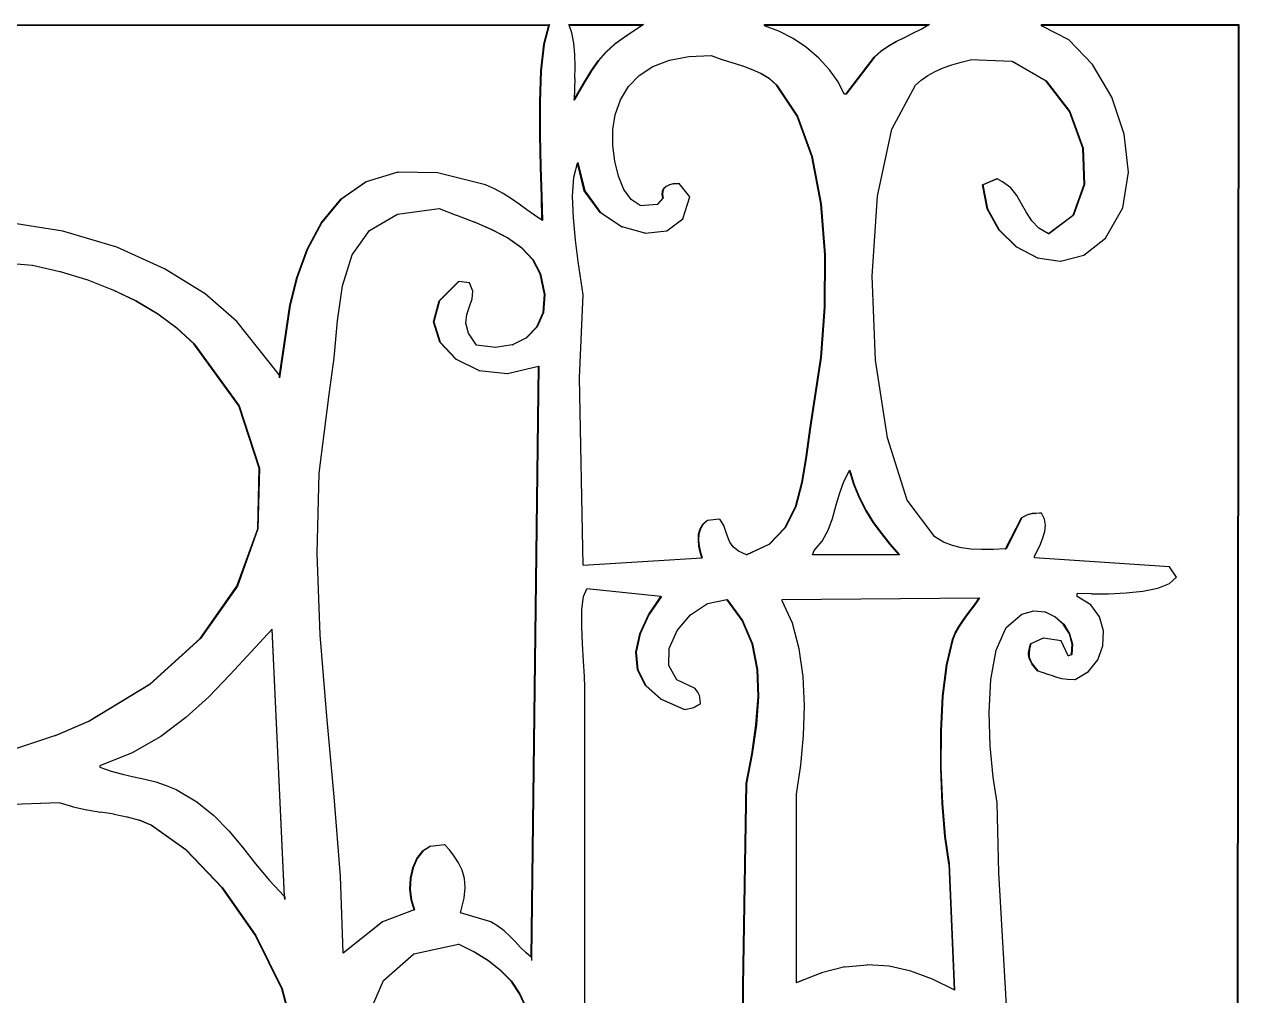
# Model space of a CAD drawing. Header units: inches. Extents: x 1397 to 20304, y -27267 to -746.
# Drawn here: x 3415.73 to 3432.68, y -9103.64 to -9090.08 of the extents above; entities that cross this region are included whole.
import ezdxf

# ---------------------------------------------------------------- set-up
doc = ezdxf.new("R2010")
doc.units = ezdxf.units.IN
doc.header["$LTSCALE"] = 17
doc.header["$MEASUREMENT"] = 0
doc.layers.add('OUTLINE', color=1, linetype='Continuous', lineweight=25)

# ---------------------------------------------------------------- blocks, each defined once
blk = doc.blocks.new('fddd')
for p, q in [((-485.774, -3265.055), (-475.927, -3265.045)), ((-485.774, -3265.055), (-475.93, -3265.055)), ((-476, -3265.323), (-475.93, -3265.055)), ((-475.925, -3265.055), (-475.996, -3265.323)), ((-475.93, -3265.055), (-475.927, -3265.045)), ((-475.93, -3265.055), (-475.925, -3265.055)), ((-475.927, -3265.045), (-475.922, -3265.045)), ((-475.922, -3265.045), (-475.925, -3265.055)), ((-475.649, -3265.045), (-474.613, -3265.045)), ((-475.646, -3265.055), (-475.649, -3265.045)), ((-475.646, -3265.055), (-474.628, -3265.055)), ((-475.607, -3265.165), (-475.646, -3265.055)), ((-474.839, -3265.194), (-474.628, -3265.055)), ((-474.624, -3265.055), (-474.834, -3265.194)), ((-474.628, -3265.055), (-474.613, -3265.045)), ((-474.628, -3265.055), (-474.624, -3265.055)), ((-474.608, -3265.045), (-474.624, -3265.055)), ((-474.613, -3265.045), (-474.608, -3265.045)), ((-472.922, -3265.045), (-470.62, -3265.045)), ((-472.922, -3265.055), (-472.922, -3265.045)), ((-472.922, -3265.055), (-470.638, -3265.055)), ((-472.922, -3265.065), (-472.922, -3265.055)), ((-472.719, -3265.138), (-472.922, -3265.065)), ((-470.732, -3265.11), (-470.638, -3265.055)), ((-470.633, -3265.055), (-470.727, -3265.11)), ((-470.638, -3265.055), (-470.62, -3265.045)), ((-470.638, -3265.055), (-470.633, -3265.055)), ((-470.616, -3265.045), (-470.633, -3265.055)), ((-470.62, -3265.045), (-470.616, -3265.045)), ((-469.053, -3265.045), (-466.306, -3265.045)), ((-469.053, -3265.055), (-469.053, -3265.045)), ((-469.053, -3265.055), (-466.306, -3265.055)), ((-469.053, -3265.065), (-469.053, -3265.055)), ((-468.674, -3265.259), (-469.053, -3265.065)), ((-466.319, -3278.755), (-466.306, -3265.055)), ((-466.301, -3265.055), (-466.314, -3278.755)), ((-466.306, -3265.055), (-466.306, -3265.045)), ((-466.306, -3265.045), (-466.301, -3265.045)), ((-466.306, -3265.055), (-466.301, -3265.055)), ((-466.301, -3265.045), (-466.301, -3265.055)), ((-475.581, -3265.309), (-475.607, -3265.165)), ((-475.008, -3265.318), (-474.839, -3265.194)), ((-474.834, -3265.194), (-475.003, -3265.318)), ((-474.839, -3265.194), (-474.834, -3265.194)), ((-472.52, -3265.241), (-472.719, -3265.138)), ((-472.332, -3265.37), (-472.52, -3265.241)), ((-471.084, -3265.285), (-470.967, -3265.227)), ((-470.962, -3265.227), (-471.079, -3265.285)), ((-470.967, -3265.227), (-470.849, -3265.169)), ((-470.967, -3265.227), (-470.962, -3265.227)), ((-470.844, -3265.169), (-470.962, -3265.227)), ((-470.849, -3265.169), (-470.732, -3265.11)), ((-470.849, -3265.169), (-470.844, -3265.169)), ((-470.727, -3265.11), (-470.844, -3265.169)), ((-470.732, -3265.11), (-470.727, -3265.11)), ((-476.041, -3265.696), (-476, -3265.323)), ((-475.996, -3265.323), (-476.036, -3265.696)), ((-476, -3265.323), (-475.996, -3265.323)), ((-475.568, -3265.468), (-475.581, -3265.309)), ((-475.137, -3265.432), (-475.008, -3265.318)), ((-475.003, -3265.318), (-475.132, -3265.432)), ((-475.008, -3265.318), (-475.003, -3265.318)), ((-472.16, -3265.518), (-472.332, -3265.37)), ((-471.298, -3265.419), (-471.195, -3265.348)), ((-471.19, -3265.348), (-471.293, -3265.419)), ((-471.195, -3265.348), (-471.084, -3265.285)), ((-471.195, -3265.348), (-471.19, -3265.348)), ((-471.079, -3265.285), (-471.19, -3265.348)), ((-471.084, -3265.285), (-471.079, -3265.285)), ((-468.34, -3265.606), (-468.674, -3265.259)), ((-475.564, -3265.634), (-475.568, -3265.468)), ((-475.34, -3265.693), (-475.242, -3265.552)), ((-475.237, -3265.552), (-475.335, -3265.693)), ((-475.242, -3265.552), (-475.137, -3265.432)), ((-475.242, -3265.552), (-475.237, -3265.552)), ((-475.132, -3265.432), (-475.237, -3265.552)), ((-475.137, -3265.432), (-475.132, -3265.432)), ((-474.478, -3265.635), (-474.248, -3265.546)), ((-474.248, -3265.546), (-473.977, -3265.494)), ((-473.977, -3265.494), (-473.666, -3265.48)), ((-473.666, -3265.48), (-473.517, -3265.535)), ((-473.517, -3265.535), (-473.512, -3265.535)), ((-473.512, -3265.535), (-473.229, -3265.626)), ((-472.011, -3265.68), (-472.16, -3265.518)), ((-471.786, -3266.019), (-471.389, -3265.501)), ((-471.384, -3265.501), (-471.781, -3266.019)), ((-471.389, -3265.501), (-471.298, -3265.419)), ((-471.389, -3265.501), (-471.384, -3265.501)), ((-471.293, -3265.419), (-471.384, -3265.501)), ((-471.298, -3265.419), (-471.293, -3265.419)), ((-470.305, -3265.608), (-470.177, -3265.572)), ((-470.177, -3265.572), (-470.045, -3265.542)), ((-469.461, -3265.564), (-470.045, -3265.542)), ((-469.461, -3265.564), (-469.456, -3265.564)), ((-468.993, -3265.832), (-469.461, -3265.564)), ((-469.456, -3265.564), (-468.989, -3265.832)), ((-476.057, -3266.128), (-476.041, -3265.696)), ((-476.036, -3265.696), (-476.052, -3266.128)), ((-476.041, -3265.696), (-476.036, -3265.696)), ((-475.566, -3265.801), (-475.564, -3265.634)), ((-475.447, -3265.871), (-475.34, -3265.693)), ((-475.335, -3265.693), (-475.442, -3265.871)), ((-475.34, -3265.693), (-475.335, -3265.693)), ((-474.669, -3265.758), (-474.478, -3265.635)), ((-473.229, -3265.626), (-473.224, -3265.626)), ((-473.224, -3265.626), (-473.096, -3265.675)), ((-473.096, -3265.675), (-473.091, -3265.675)), ((-472.972, -3265.732), (-473.096, -3265.675)), ((-473.091, -3265.675), (-472.967, -3265.732)), ((-472.857, -3265.803), (-472.972, -3265.732)), ((-472.972, -3265.732), (-472.967, -3265.732)), ((-472.967, -3265.732), (-472.852, -3265.803)), ((-471.891, -3265.849), (-472.011, -3265.68)), ((-470.641, -3265.758), (-470.538, -3265.701)), ((-470.538, -3265.701), (-470.425, -3265.651)), ((-470.425, -3265.651), (-470.305, -3265.608)), ((-468.073, -3266.06), (-468.34, -3265.606)), ((-475.566, -3265.801), (-475.575, -3266.094)), ((-475.442, -3265.871), (-475.575, -3266.102)), ((-475.575, -3266.094), (-475.447, -3265.871)), ((-475.447, -3265.871), (-475.442, -3265.871)), ((-474.932, -3266.098), (-474.82, -3265.914)), ((-474.82, -3265.914), (-474.669, -3265.758)), ((-472.857, -3265.803), (-472.852, -3265.803)), ((-472.753, -3265.895), (-472.857, -3265.803)), ((-472.852, -3265.803), (-472.748, -3265.895)), ((-472.464, -3266.326), (-472.753, -3265.895)), ((-472.753, -3265.895), (-472.748, -3265.895)), ((-472.748, -3265.895), (-472.459, -3266.326)), ((-471.806, -3266.019), (-471.891, -3265.849)), ((-471.144, -3266.509), (-470.814, -3265.895)), ((-470.814, -3265.895), (-470.733, -3265.822)), ((-470.733, -3265.822), (-470.641, -3265.758)), ((-468.993, -3265.832), (-468.989, -3265.832)), ((-468.661, -3266.262), (-468.993, -3265.832)), ((-468.989, -3265.832), (-468.656, -3266.262)), ((-471.786, -3266.019), (-471.806, -3266.019)), ((-471.781, -3266.019), (-471.786, -3266.019)), ((-467.899, -3266.576), (-468.073, -3266.06)), ((-476.057, -3266.128), (-476.052, -3266.128)), ((-476.056, -3266.587), (-476.057, -3266.128)), ((-476.052, -3266.128), (-476.051, -3266.587)), ((-475.575, -3266.102), (-475.575, -3266.094)), ((-475.005, -3266.31), (-474.932, -3266.098)), ((-475.035, -3266.514), (-475.005, -3266.31)), ((-472.464, -3266.326), (-472.459, -3266.326)), ((-472.261, -3266.891), (-472.464, -3266.326)), ((-472.459, -3266.326), (-472.256, -3266.891)), ((-468.661, -3266.262), (-468.656, -3266.262)), ((-468.478, -3266.772), (-468.661, -3266.262)), ((-468.656, -3266.262), (-468.473, -3266.772)), ((-476.045, -3267.038), (-476.056, -3266.587)), ((-476.056, -3266.587), (-476.051, -3266.587)), ((-476.051, -3266.587), (-476.04, -3267.038)), ((-475.037, -3266.734), (-475.035, -3266.514)), ((-471.343, -3267.442), (-471.144, -3266.509)), ((-467.839, -3267.107), (-467.899, -3266.576)), ((-475.011, -3266.956), (-475.037, -3266.734)), ((-472.261, -3266.891), (-472.256, -3266.891)), ((-472.136, -3267.55), (-472.261, -3266.891)), ((-472.256, -3266.891), (-472.131, -3267.55)), ((-468.457, -3267.282), (-468.478, -3266.772)), ((-468.478, -3266.772), (-468.473, -3266.772)), ((-468.473, -3266.772), (-468.452, -3267.282)), ((-476.045, -3267.038), (-476.04, -3267.038)), ((-476.033, -3267.447), (-476.045, -3267.038)), ((-476.04, -3267.038), (-476.028, -3267.447)), ((-475.58, -3267.177), (-475.528, -3266.983)), ((-475.528, -3266.983), (-475.525, -3266.973)), ((-475.435, -3267.368), (-475.528, -3266.983)), ((-475.525, -3266.973), (-475.43, -3267.368)), ((-474.96, -3267.166), (-475.011, -3266.956)), ((-467.919, -3267.607), (-467.839, -3267.107)), ((-478.834, -3267.486), (-478.484, -3267.242)), ((-478.48, -3267.242), (-478.829, -3267.486)), ((-478.484, -3267.242), (-478.48, -3267.242)), ((-478.04, -3267.11), (-478.48, -3267.242)), ((-478.04, -3267.11), (-478.035, -3267.11)), ((-477.484, -3267.118), (-478.035, -3267.11)), ((-476.815, -3267.284), (-477.484, -3267.118)), ((-475.598, -3267.442), (-475.58, -3267.177)), ((-474.883, -3267.348), (-474.96, -3267.166)), ((-474.193, -3267.27), (-474.248, -3267.284)), ((-474.193, -3267.27), (-474.188, -3267.27)), ((-474.188, -3267.27), (-474.117, -3267.264)), ((-474.116, -3267.265), (-474.188, -3267.27)), ((-474.117, -3267.264), (-474.116, -3267.265)), ((-474.112, -3267.264), (-474.116, -3267.265)), ((-474.116, -3267.265), (-474.115, -3267.266)), ((-473.963, -3267.45), (-474.112, -3267.264)), ((-469.876, -3267.284), (-469.678, -3267.201)), ((-469.676, -3267.203), (-469.872, -3267.284)), ((-469.678, -3267.201), (-469.676, -3267.203)), ((-469.673, -3267.201), (-469.676, -3267.203)), ((-469.599, -3267.243), (-469.673, -3267.201)), ((-469.484, -3267.327), (-469.599, -3267.243)), ((-476.687, -3267.34), (-476.815, -3267.284)), ((-476.566, -3267.405), (-476.687, -3267.34)), ((-476.453, -3267.478), (-476.566, -3267.405)), ((-475.587, -3267.744), (-475.598, -3267.442)), ((-475.435, -3267.368), (-475.43, -3267.368)), ((-475.212, -3267.671), (-475.435, -3267.368)), ((-475.43, -3267.368), (-475.208, -3267.671)), ((-474.781, -3267.489), (-474.883, -3267.348)), ((-474.35, -3267.418), (-474.346, -3267.373)), ((-474.34, -3267.471), (-474.35, -3267.418)), ((-474.35, -3267.418), (-474.345, -3267.418)), ((-474.346, -3267.373), (-474.329, -3267.336)), ((-474.346, -3267.373), (-474.341, -3267.373)), ((-474.341, -3267.373), (-474.345, -3267.418)), ((-474.345, -3267.418), (-474.335, -3267.471)), ((-474.324, -3267.336), (-474.341, -3267.373)), ((-474.329, -3267.336), (-474.298, -3267.306)), ((-474.329, -3267.336), (-474.324, -3267.336)), ((-474.294, -3267.306), (-474.324, -3267.336)), ((-474.298, -3267.306), (-474.253, -3267.284)), ((-474.298, -3267.306), (-474.294, -3267.306)), ((-474.248, -3267.284), (-474.294, -3267.306)), ((-474.253, -3267.284), (-474.248, -3267.284)), ((-471.417, -3268.561), (-471.343, -3267.442)), ((-469.876, -3267.284), (-469.872, -3267.284)), ((-469.813, -3267.618), (-469.876, -3267.284)), ((-469.872, -3267.284), (-469.809, -3267.618)), ((-469.399, -3267.432), (-469.484, -3267.327)), ((-469.331, -3267.549), (-469.399, -3267.432)), ((-468.613, -3267.708), (-468.457, -3267.282)), ((-468.452, -3267.282), (-468.608, -3267.708)), ((-468.457, -3267.282), (-468.452, -3267.282)), ((-479.103, -3267.81), (-478.834, -3267.486)), ((-478.829, -3267.486), (-479.098, -3267.81)), ((-478.834, -3267.486), (-478.829, -3267.486)), ((-478.043, -3267.694), (-477.46, -3267.616)), ((-477.46, -3267.616), (-477.223, -3267.708)), ((-476.343, -3267.554), (-476.453, -3267.478)), ((-476.236, -3267.632), (-476.343, -3267.554)), ((-476.033, -3267.447), (-476.028, -3267.447)), ((-476.026, -3267.779), (-476.033, -3267.447)), ((-476.028, -3267.447), (-476.021, -3267.782)), ((-474.657, -3267.575), (-474.781, -3267.489)), ((-474.657, -3267.575), (-474.414, -3267.554)), ((-474.414, -3267.554), (-474.34, -3267.471)), ((-474.414, -3267.554), (-474.409, -3267.554)), ((-474.335, -3267.471), (-474.409, -3267.554)), ((-474.34, -3267.471), (-474.335, -3267.471)), ((-474.061, -3267.76), (-473.963, -3267.45)), ((-472.136, -3267.55), (-472.131, -3267.55)), ((-472.079, -3268.263), (-472.136, -3267.55)), ((-472.131, -3267.55), (-472.074, -3268.263)), ((-469.265, -3267.67), (-469.331, -3267.549)), ((-468.161, -3268.031), (-467.919, -3267.607)), ((-478.434, -3267.92), (-478.043, -3267.694)), ((-477.223, -3267.708), (-477.218, -3267.708)), ((-477.218, -3267.708), (-476.975, -3267.803)), ((-476.129, -3267.709), (-476.236, -3267.632)), ((-476.026, -3267.779), (-476.129, -3267.709)), ((-476.021, -3267.782), (-476.026, -3267.779)), ((-475.558, -3268.057), (-475.587, -3267.744)), ((-475.212, -3267.671), (-475.208, -3267.671)), ((-474.914, -3267.873), (-475.212, -3267.671)), ((-475.208, -3267.671), (-474.909, -3267.873)), ((-474.285, -3267.927), (-474.061, -3267.76)), ((-469.813, -3267.618), (-469.809, -3267.618)), ((-469.649, -3267.913), (-469.813, -3267.618)), ((-469.809, -3267.618), (-469.644, -3267.913)), ((-469.19, -3267.786), (-469.265, -3267.67)), ((-468.957, -3267.967), (-468.613, -3267.708)), ((-468.608, -3267.708), (-468.954, -3267.969)), ((-468.613, -3267.708), (-468.608, -3267.708)), ((-482.713, -3267.933), (-483.536, -3267.803)), ((-481.96, -3268.157), (-482.713, -3267.933)), ((-479.303, -3268.184), (-479.103, -3267.81)), ((-479.098, -3267.81), (-479.298, -3268.184)), ((-479.103, -3267.81), (-479.098, -3267.81)), ((-478.675, -3268.264), (-478.434, -3267.92)), ((-476.975, -3267.803), (-476.971, -3267.803)), ((-476.733, -3267.907), (-476.975, -3267.803)), ((-476.971, -3267.803), (-476.728, -3267.907)), ((-476.733, -3267.907), (-476.728, -3267.907)), ((-476.508, -3268.025), (-476.733, -3267.907)), ((-476.728, -3267.907), (-476.503, -3268.025)), ((-474.914, -3267.873), (-474.909, -3267.873)), ((-474.59, -3267.961), (-474.909, -3267.873)), ((-474.585, -3267.961), (-474.285, -3267.927)), ((-469.649, -3267.913), (-469.644, -3267.913)), ((-469.408, -3268.149), (-469.649, -3267.913)), ((-469.644, -3267.913), (-469.403, -3268.149)), ((-469.09, -3267.889), (-469.19, -3267.786)), ((-468.957, -3267.967), (-469.09, -3267.889)), ((-476.508, -3268.025), (-476.503, -3268.025)), ((-476.311, -3268.164), (-476.508, -3268.025)), ((-476.503, -3268.025), (-476.306, -3268.164)), ((-475.519, -3268.357), (-475.558, -3268.057)), ((-474.586, -3267.961), (-474.59, -3267.961)), ((-474.586, -3267.961), (-474.585, -3267.961)), ((-468.954, -3267.969), (-468.957, -3267.967)), ((-468.464, -3268.265), (-468.161, -3268.031)), ((-481.293, -3268.456), (-481.96, -3268.157)), ((-479.446, -3268.579), (-479.303, -3268.184)), ((-479.298, -3268.184), (-479.442, -3268.579)), ((-479.303, -3268.184), (-479.298, -3268.184)), ((-478.81, -3268.694), (-478.675, -3268.264)), ((-476.311, -3268.164), (-476.306, -3268.164)), ((-476.155, -3268.33), (-476.311, -3268.164)), ((-476.306, -3268.164), (-476.15, -3268.33)), ((-472.082, -3268.991), (-472.079, -3268.263)), ((-472.079, -3268.263), (-472.074, -3268.263)), ((-472.074, -3268.263), (-472.077, -3268.991)), ((-469.408, -3268.149), (-469.403, -3268.149)), ((-469.114, -3268.302), (-469.408, -3268.149)), ((-469.403, -3268.149), (-469.109, -3268.302)), ((-468.788, -3268.348), (-468.464, -3268.265)), ((-484.155, -3268.321), (-483.143, -3268.404)), ((-483.143, -3268.404), (-483.138, -3268.404)), ((-483.138, -3268.404), (-482.755, -3268.494)), ((-480.729, -3268.807), (-481.293, -3268.456)), ((-476.155, -3268.33), (-476.15, -3268.33)), ((-476.051, -3268.529), (-476.155, -3268.33)), ((-476.15, -3268.33), (-476.046, -3268.529)), ((-475.451, -3268.819), (-475.519, -3268.357)), ((-469.114, -3268.302), (-469.109, -3268.302)), ((-469.109, -3268.302), (-468.793, -3268.348)), ((-468.791, -3268.348), (-468.793, -3268.348)), ((-468.791, -3268.348), (-468.788, -3268.348)), ((-482.755, -3268.494), (-482.75, -3268.494)), ((-482.75, -3268.494), (-482.382, -3268.608)), ((-482.382, -3268.608), (-482.377, -3268.608)), ((-482.377, -3268.608), (-482.028, -3268.745)), ((-479.547, -3268.964), (-479.446, -3268.579)), ((-479.442, -3268.579), (-479.543, -3268.964)), ((-479.446, -3268.579), (-479.442, -3268.579)), ((-477.463, -3268.905), (-477.192, -3268.632)), ((-477.187, -3268.632), (-477.458, -3268.905)), ((-477.192, -3268.632), (-477.187, -3268.632)), ((-477.038, -3268.653), (-477.187, -3268.632)), ((-476.051, -3268.529), (-476.046, -3268.529)), ((-475.99, -3268.817), (-476.051, -3268.529)), ((-476.046, -3268.529), (-475.985, -3268.817)), ((-471.369, -3269.73), (-471.417, -3268.561)), ((-482.028, -3268.745), (-482.023, -3268.745)), ((-481.697, -3268.904), (-482.028, -3268.745)), ((-482.023, -3268.745), (-481.693, -3268.904)), ((-478.88, -3269.182), (-478.81, -3268.694)), ((-476.992, -3268.77), (-477.038, -3268.653)), ((-477, -3268.878), (-476.992, -3268.77)), ((-481.697, -3268.904), (-481.693, -3268.904)), ((-481.394, -3269.085), (-481.697, -3268.904)), ((-481.693, -3268.904), (-481.389, -3269.085)), ((-480.286, -3269.192), (-480.729, -3268.807)), ((-479.543, -3268.964), (-479.691, -3269.98)), ((-479.691, -3269.939), (-479.547, -3268.964)), ((-479.547, -3268.964), (-479.543, -3268.964)), ((-477.539, -3269.199), (-477.463, -3268.905)), ((-477.458, -3268.905), (-477.534, -3269.199)), ((-477.463, -3268.905), (-477.458, -3268.905)), ((-477.036, -3268.983), (-477, -3268.878)), ((-476.009, -3269.065), (-475.99, -3268.817)), ((-475.985, -3268.817), (-476.004, -3269.065)), ((-475.99, -3268.817), (-475.985, -3268.817)), ((-475.501, -3269.98), (-475.451, -3268.819)), ((-481.394, -3269.085), (-481.389, -3269.085)), ((-481.122, -3269.285), (-481.394, -3269.085)), ((-481.389, -3269.085), (-481.118, -3269.285)), ((-477.087, -3269.216), (-477.073, -3269.094)), ((-477.073, -3269.094), (-477.036, -3268.983)), ((-476.098, -3269.267), (-476.009, -3269.065)), ((-476.004, -3269.065), (-476.093, -3269.267)), ((-476.009, -3269.065), (-476.004, -3269.065)), ((-472.136, -3269.694), (-472.082, -3268.991)), ((-472.077, -3268.991), (-472.131, -3269.694)), ((-472.082, -3268.991), (-472.077, -3268.991)), ((-481.122, -3269.285), (-481.118, -3269.285)), ((-480.886, -3269.503), (-481.122, -3269.285)), ((-481.118, -3269.285), (-480.882, -3269.503)), ((-479.691, -3269.939), (-480.286, -3269.192)), ((-478.928, -3269.697), (-478.88, -3269.182)), ((-477.539, -3269.199), (-477.534, -3269.199)), ((-477.451, -3269.482), (-477.539, -3269.199)), ((-477.534, -3269.199), (-477.446, -3269.482)), ((-477.051, -3269.357), (-477.087, -3269.216)), ((-476.246, -3269.419), (-476.098, -3269.267)), ((-476.093, -3269.267), (-476.241, -3269.419)), ((-476.098, -3269.267), (-476.093, -3269.267)), ((-476.939, -3269.524), (-477.051, -3269.357)), ((-476.443, -3269.516), (-476.246, -3269.419)), ((-476.241, -3269.419), (-476.438, -3269.516)), ((-476.246, -3269.419), (-476.241, -3269.419)), ((-480.886, -3269.503), (-480.882, -3269.503)), ((-480.256, -3270.369), (-480.886, -3269.503)), ((-480.882, -3269.503), (-480.252, -3270.369)), ((-477.451, -3269.482), (-477.446, -3269.482)), ((-477.23, -3269.718), (-477.451, -3269.482)), ((-477.446, -3269.482), (-477.225, -3269.718)), ((-476.674, -3269.553), (-476.939, -3269.524)), ((-476.443, -3269.516), (-476.674, -3269.553)), ((-476.443, -3269.516), (-476.438, -3269.516)), ((-478.997, -3270.209), (-478.928, -3269.697)), ((-477.23, -3269.718), (-477.225, -3269.718)), ((-476.907, -3269.876), (-477.23, -3269.718)), ((-477.225, -3269.718), (-476.902, -3269.876)), ((-476.507, -3269.919), (-476.076, -3269.816)), ((-476.175, -3278.064), (-476.076, -3269.816)), ((-476.071, -3269.814), (-476.17, -3278.068)), ((-476.076, -3269.816), (-476.071, -3269.814)), ((-472.232, -3270.333), (-472.136, -3269.694)), ((-472.131, -3269.694), (-472.227, -3270.333)), ((-472.136, -3269.694), (-472.131, -3269.694)), ((-471.204, -3270.816), (-471.369, -3269.73)), ((-479.691, -3269.98), (-479.691, -3269.939)), ((-476.907, -3269.876), (-476.902, -3269.876)), ((-476.902, -3269.876), (-476.512, -3269.919)), ((-476.51, -3269.919), (-476.512, -3269.919)), ((-476.51, -3269.919), (-476.507, -3269.919)), ((-475.451, -3272.593), (-475.501, -3269.98)), ((-479.135, -3271.307), (-478.997, -3270.209)), ((-480.256, -3270.369), (-480.252, -3270.369)), ((-479.972, -3271.238), (-480.256, -3270.369)), ((-480.252, -3270.369), (-479.968, -3271.238)), ((-472.289, -3270.699), (-472.232, -3270.333)), ((-472.227, -3270.333), (-472.284, -3270.699)), ((-472.232, -3270.333), (-472.227, -3270.333)), ((-472.337, -3271.074), (-472.289, -3270.699)), ((-472.284, -3270.699), (-472.332, -3271.074)), ((-472.289, -3270.699), (-472.284, -3270.699)), ((-470.927, -3271.684), (-471.204, -3270.816)), ((-472.397, -3271.439), (-472.337, -3271.074)), ((-472.332, -3271.074), (-472.392, -3271.439)), ((-472.337, -3271.074), (-472.332, -3271.074)), ((-479.994, -3272.086), (-479.972, -3271.238)), ((-479.968, -3271.238), (-479.99, -3272.086)), ((-479.972, -3271.238), (-479.968, -3271.238)), ((-479.166, -3272.429), (-479.135, -3271.307)), ((-471.814, -3271.427), (-471.734, -3271.272)), ((-471.734, -3271.272), (-471.731, -3271.266)), ((-471.674, -3271.469), (-471.734, -3271.272)), ((-471.734, -3271.272), (-471.702, -3271.36)), ((-471.731, -3271.266), (-471.702, -3271.36)), ((-472.489, -3271.777), (-472.397, -3271.439)), ((-472.392, -3271.439), (-472.484, -3271.777)), ((-472.397, -3271.439), (-472.392, -3271.439)), ((-471.874, -3271.597), (-471.814, -3271.427)), ((-471.702, -3271.36), (-471.669, -3271.469)), ((-471.674, -3271.469), (-471.669, -3271.469)), ((-471.596, -3271.656), (-471.674, -3271.469)), ((-471.669, -3271.469), (-471.627, -3271.569)), ((-471.923, -3271.771), (-471.874, -3271.597)), ((-471.627, -3271.569), (-471.596, -3271.656)), ((-471.627, -3271.569), (-471.591, -3271.656)), ((-471.596, -3271.656), (-471.591, -3271.656)), ((-471.505, -3271.831), (-471.596, -3271.656)), ((-471.591, -3271.656), (-471.5, -3271.831)), ((-470.541, -3272.199), (-470.927, -3271.684)), ((-472.635, -3272.07), (-472.489, -3271.777)), ((-472.484, -3271.777), (-472.631, -3272.07)), ((-472.489, -3271.777), (-472.484, -3271.777)), ((-471.971, -3271.943), (-471.923, -3271.771)), ((-471.402, -3271.996), (-471.505, -3271.831)), ((-471.505, -3271.831), (-471.5, -3271.831)), ((-471.5, -3271.831), (-471.397, -3271.996)), ((-473.82, -3272.085), (-473.781, -3272.02)), ((-473.777, -3272.02), (-473.815, -3272.085)), ((-473.781, -3272.02), (-473.72, -3271.971)), ((-473.781, -3272.02), (-473.777, -3272.02)), ((-473.715, -3271.971), (-473.777, -3272.02)), ((-473.72, -3271.971), (-473.715, -3271.971)), ((-473.546, -3271.951), (-473.715, -3271.971)), ((-473.546, -3271.951), (-473.542, -3271.951)), ((-473.49, -3272.039), (-473.542, -3271.951)), ((-472.031, -3272.106), (-471.971, -3271.943)), ((-471.402, -3271.996), (-471.397, -3271.996)), ((-471.289, -3272.152), (-471.402, -3271.996)), ((-471.397, -3271.996), (-471.284, -3272.152)), ((-469.554, -3272.365), (-469.331, -3271.93)), ((-469.326, -3271.93), (-469.549, -3272.365)), ((-469.331, -3271.93), (-469.299, -3271.913)), ((-469.331, -3271.93), (-469.326, -3271.93)), ((-469.294, -3271.913), (-469.326, -3271.93)), ((-469.299, -3271.913), (-469.272, -3271.899)), ((-469.299, -3271.913), (-469.294, -3271.913)), ((-469.267, -3271.899), (-469.294, -3271.913)), ((-469.272, -3271.899), (-469.246, -3271.888)), ((-469.272, -3271.899), (-469.267, -3271.899)), ((-469.241, -3271.888), (-469.267, -3271.899)), ((-469.246, -3271.888), (-469.241, -3271.888)), ((-469.217, -3271.88), (-469.241, -3271.888)), ((-469.217, -3271.88), (-469.212, -3271.88)), ((-469.183, -3271.874), (-469.212, -3271.88)), ((-469.183, -3271.874), (-469.178, -3271.874)), ((-469.139, -3271.87), (-469.178, -3271.874)), ((-469.139, -3271.87), (-469.134, -3271.87)), ((-469.083, -3271.868), (-469.134, -3271.87)), ((-469.053, -3271.868), (-469.083, -3271.868)), ((-469.012, -3271.949), (-469.053, -3271.868)), ((-468.999, -3272.035), (-469.012, -3271.949)), ((-480.283, -3272.887), (-479.994, -3272.086)), ((-479.99, -3272.086), (-480.278, -3272.887)), ((-479.994, -3272.086), (-479.99, -3272.086)), ((-473.843, -3272.243), (-473.84, -3272.161)), ((-473.84, -3272.161), (-473.82, -3272.085)), ((-473.84, -3272.161), (-473.835, -3272.161)), ((-473.835, -3272.161), (-473.839, -3272.243)), ((-473.815, -3272.085), (-473.835, -3272.161)), ((-473.82, -3272.085), (-473.815, -3272.085)), ((-473.459, -3272.123), (-473.49, -3272.039)), ((-473.434, -3272.2), (-473.459, -3272.123)), ((-472.857, -3272.3), (-472.635, -3272.07)), ((-472.631, -3272.07), (-472.852, -3272.3)), ((-472.635, -3272.07), (-472.631, -3272.07)), ((-472.113, -3272.256), (-472.031, -3272.106)), ((-471.169, -3272.302), (-471.289, -3272.152)), ((-471.289, -3272.152), (-471.284, -3272.152)), ((-471.284, -3272.152), (-471.164, -3272.302)), ((-469.033, -3272.213), (-469.008, -3272.124)), ((-469.008, -3272.124), (-468.999, -3272.035)), ((-473.843, -3272.243), (-473.839, -3272.243)), ((-473.835, -3272.328), (-473.843, -3272.243)), ((-473.839, -3272.243), (-473.83, -3272.328)), ((-473.817, -3272.412), (-473.835, -3272.328)), ((-473.835, -3272.328), (-473.83, -3272.328)), ((-473.83, -3272.328), (-473.812, -3272.412)), ((-473.405, -3272.271), (-473.434, -3272.2)), ((-473.359, -3272.337), (-473.405, -3272.271)), ((-473.285, -3272.396), (-473.359, -3272.337)), ((-473.172, -3272.447), (-472.857, -3272.3)), ((-472.852, -3272.3), (-473.17, -3272.448)), ((-472.857, -3272.3), (-472.852, -3272.3)), ((-472.227, -3272.386), (-472.113, -3272.256)), ((-471.169, -3272.302), (-471.164, -3272.302)), ((-471.042, -3272.448), (-471.169, -3272.302)), ((-471.164, -3272.302), (-471.037, -3272.448)), ((-470.42, -3272.27), (-470.541, -3272.199)), ((-470.298, -3272.32), (-470.42, -3272.27)), ((-470.172, -3272.352), (-470.298, -3272.32)), ((-470.038, -3272.37), (-470.172, -3272.352)), ((-469.111, -3272.388), (-469.069, -3272.302)), ((-469.069, -3272.302), (-469.033, -3272.213)), ((-479.121, -3273.563), (-479.166, -3272.429)), ((-475.451, -3272.593), (-473.794, -3272.49)), ((-473.817, -3272.412), (-473.812, -3272.412)), ((-473.794, -3272.49), (-473.817, -3272.412)), ((-473.812, -3272.412), (-473.79, -3272.49)), ((-473.794, -3272.49), (-473.79, -3272.49)), ((-473.172, -3272.447), (-473.285, -3272.396)), ((-473.17, -3272.448), (-473.172, -3272.447)), ((-472.252, -3272.448), (-472.227, -3272.386)), ((-471.042, -3272.448), (-472.252, -3272.448)), ((-471.037, -3272.448), (-471.042, -3272.448)), ((-469.892, -3272.376), (-470.038, -3272.37)), ((-469.735, -3272.373), (-469.892, -3272.376)), ((-469.735, -3272.373), (-469.73, -3272.373)), ((-469.554, -3272.365), (-469.73, -3272.373)), ((-469.554, -3272.365), (-469.549, -3272.365)), ((-469.152, -3272.469), (-469.111, -3272.388)), ((-469.152, -3272.49), (-469.152, -3272.469)), ((-467.268, -3272.614), (-469.152, -3272.49)), ((-467.169, -3272.759), (-467.268, -3272.614)), ((-467.431, -3272.915), (-467.268, -3272.851)), ((-467.268, -3272.851), (-467.169, -3272.759)), ((-480.798, -3273.618), (-480.283, -3272.887)), ((-480.278, -3272.887), (-480.793, -3273.618)), ((-480.283, -3272.887), (-480.278, -3272.887)), ((-475.469, -3273.213), (-475.448, -3273.032)), ((-475.448, -3273.032), (-475.401, -3272.925)), ((-474.365, -3273.029), (-475.401, -3272.925)), ((-474.538, -3273.286), (-474.365, -3273.029)), ((-474.36, -3273.029), (-474.534, -3273.286)), ((-474.365, -3273.029), (-474.36, -3273.029)), ((-468.557, -3273.029), (-468.557, -3272.987)), ((-468.356, -3272.992), (-468.557, -3272.987)), ((-468.366, -3273.146), (-468.557, -3273.029)), ((-468.356, -3272.992), (-468.351, -3272.992)), ((-468.351, -3272.992), (-468.117, -3272.991)), ((-468.117, -3272.991), (-467.873, -3272.981)), ((-467.873, -3272.981), (-467.639, -3272.957)), ((-467.639, -3272.957), (-467.431, -3272.915)), ((-473.955, -3273.286), (-473.715, -3273.129)), ((-473.715, -3273.129), (-473.447, -3273.071)), ((-473.447, -3273.071), (-473.442, -3273.07)), ((-473.23, -3273.364), (-473.447, -3273.071)), ((-473.442, -3273.07), (-473.225, -3273.364)), ((-472.674, -3273.07), (-469.926, -3273.05)), ((-472.674, -3273.091), (-472.674, -3273.07)), ((-472.53, -3273.404), (-472.674, -3273.091)), ((-470.094, -3273.285), (-470.034, -3273.208)), ((-470.029, -3273.208), (-470.089, -3273.285)), ((-470.034, -3273.208), (-469.977, -3273.13)), ((-470.034, -3273.208), (-470.029, -3273.208)), ((-469.972, -3273.13), (-470.029, -3273.208)), ((-469.977, -3273.13), (-469.926, -3273.05)), ((-469.977, -3273.13), (-469.972, -3273.13)), ((-469.921, -3273.05), (-469.972, -3273.13)), ((-469.926, -3273.05), (-469.921, -3273.05)), ((-468.244, -3273.314), (-468.366, -3273.146)), ((-475.472, -3273.442), (-475.469, -3273.213)), ((-474.659, -3273.549), (-474.538, -3273.286)), ((-474.534, -3273.286), (-474.654, -3273.549)), ((-474.538, -3273.286), (-474.534, -3273.286)), ((-474.14, -3273.506), (-473.955, -3273.286)), ((-473.23, -3273.364), (-473.225, -3273.364)), ((-473.093, -3273.692), (-473.23, -3273.364)), ((-473.225, -3273.364), (-473.088, -3273.692)), ((-470.209, -3273.447), (-470.153, -3273.364)), ((-470.149, -3273.364), (-470.205, -3273.447)), ((-470.153, -3273.364), (-470.094, -3273.285)), ((-470.153, -3273.364), (-470.149, -3273.364)), ((-470.089, -3273.285), (-470.149, -3273.364)), ((-470.094, -3273.285), (-470.089, -3273.285)), ((-469.545, -3273.463), (-469.326, -3273.278)), ((-469.326, -3273.278), (-469.162, -3273.23)), ((-469.162, -3273.23), (-469.009, -3273.245)), ((-469.009, -3273.245), (-469.004, -3273.245)), ((-468.866, -3273.313), (-469.009, -3273.245)), ((-469.004, -3273.245), (-468.862, -3273.313)), ((-468.866, -3273.313), (-468.862, -3273.313)), ((-468.749, -3273.418), (-468.866, -3273.313)), ((-468.862, -3273.313), (-468.744, -3273.418)), ((-468.188, -3273.511), (-468.244, -3273.314)), ((-479.795, -3273.49), (-480.085, -3273.803)), ((-479.79, -3273.485), (-479.795, -3273.49)), ((-479.795, -3273.49), (-479.624, -3277.211)), ((-479.619, -3277.216), (-479.79, -3273.485)), ((-475.462, -3273.691), (-475.472, -3273.442)), ((-474.715, -3273.807), (-474.659, -3273.549)), ((-474.654, -3273.549), (-474.71, -3273.807)), ((-474.659, -3273.549), (-474.654, -3273.549)), ((-474.249, -3273.754), (-474.14, -3273.506)), ((-472.434, -3273.76), (-472.53, -3273.404)), ((-470.298, -3273.63), (-470.259, -3273.535)), ((-470.254, -3273.535), (-470.293, -3273.63)), ((-470.259, -3273.535), (-470.209, -3273.447)), ((-470.259, -3273.535), (-470.254, -3273.535)), ((-470.205, -3273.447), (-470.254, -3273.535)), ((-470.209, -3273.447), (-470.205, -3273.447)), ((-469.686, -3273.78), (-469.545, -3273.463)), ((-468.749, -3273.418), (-468.744, -3273.418)), ((-468.665, -3273.549), (-468.749, -3273.418)), ((-468.744, -3273.418), (-468.661, -3273.549)), ((-468.197, -3273.718), (-468.188, -3273.511)), ((-481.5, -3274.254), (-480.798, -3273.618)), ((-480.793, -3273.618), (-481.495, -3274.254)), ((-480.798, -3273.618), (-480.793, -3273.618)), ((-479.03, -3274.699), (-479.121, -3273.563)), ((-475.446, -3273.935), (-475.462, -3273.691)), ((-473.093, -3273.692), (-473.088, -3273.692)), ((-473.024, -3274.048), (-473.093, -3273.692)), ((-473.088, -3273.692), (-473.019, -3274.048)), ((-470.381, -3273.983), (-470.298, -3273.63)), ((-470.293, -3273.63), (-470.377, -3273.983)), ((-470.298, -3273.63), (-470.293, -3273.63)), ((-469.226, -3273.766), (-469.207, -3273.693)), ((-469.202, -3273.693), (-469.221, -3273.766)), ((-469.207, -3273.693), (-469.033, -3273.61)), ((-469.207, -3273.693), (-469.202, -3273.693)), ((-469.03, -3273.61), (-469.202, -3273.693)), ((-469.033, -3273.61), (-469.03, -3273.61)), ((-469.028, -3273.61), (-469.03, -3273.61)), ((-468.781, -3273.651), (-469.028, -3273.61)), ((-468.682, -3273.857), (-468.781, -3273.651)), ((-468.665, -3273.549), (-468.661, -3273.549)), ((-468.625, -3273.694), (-468.665, -3273.549)), ((-468.661, -3273.549), (-468.62, -3273.694)), ((-468.637, -3273.838), (-468.625, -3273.694)), ((-468.62, -3273.694), (-468.632, -3273.838)), ((-468.625, -3273.694), (-468.62, -3273.694)), ((-468.267, -3273.914), (-468.197, -3273.718)), ((-480.085, -3273.803), (-480.376, -3274.12)), ((-474.715, -3273.807), (-474.71, -3273.807)), ((-474.693, -3274.052), (-474.715, -3273.807)), ((-474.71, -3273.807), (-474.688, -3274.052)), ((-474.257, -3273.994), (-474.249, -3273.754)), ((-472.379, -3274.147), (-472.434, -3273.76)), ((-469.761, -3274.188), (-469.686, -3273.78)), ((-469.233, -3273.827), (-469.226, -3273.766)), ((-469.233, -3273.827), (-469.228, -3273.827)), ((-469.229, -3273.879), (-469.233, -3273.827)), ((-469.229, -3273.879), (-469.224, -3273.879)), ((-469.214, -3273.925), (-469.229, -3273.879)), ((-469.221, -3273.766), (-469.228, -3273.827)), ((-469.228, -3273.827), (-469.224, -3273.879)), ((-469.226, -3273.766), (-469.221, -3273.766)), ((-469.224, -3273.879), (-469.209, -3273.925)), ((-468.682, -3273.857), (-468.637, -3273.838)), ((-468.681, -3273.858), (-468.682, -3273.857)), ((-468.632, -3273.838), (-468.681, -3273.858)), ((-468.637, -3273.838), (-468.632, -3273.838)), ((-475.432, -3274.145), (-475.446, -3273.935)), ((-474.693, -3274.052), (-474.688, -3274.052)), ((-474.582, -3274.273), (-474.693, -3274.052)), ((-474.688, -3274.052), (-474.577, -3274.273)), ((-474.145, -3274.193), (-474.257, -3273.994)), ((-473.024, -3274.048), (-473.019, -3274.048)), ((-473.01, -3274.427), (-473.024, -3274.048)), ((-473.019, -3274.048), (-473.005, -3274.427)), ((-470.434, -3274.419), (-470.381, -3273.983)), ((-470.377, -3273.983), (-470.43, -3274.419)), ((-470.381, -3273.983), (-470.377, -3273.983)), ((-469.214, -3273.925), (-469.209, -3273.925)), ((-469.189, -3273.969), (-469.214, -3273.925)), ((-469.209, -3273.925), (-469.184, -3273.969)), ((-469.189, -3273.969), (-469.184, -3273.969)), ((-469.153, -3274.015), (-469.189, -3273.969)), ((-469.184, -3273.969), (-469.148, -3274.015)), ((-469.153, -3274.015), (-469.148, -3274.015)), ((-469.108, -3274.066), (-469.153, -3274.015)), ((-469.148, -3274.015), (-469.103, -3274.066)), ((-468.396, -3274.079), (-468.267, -3273.914)), ((-480.376, -3274.12), (-480.675, -3274.429)), ((-475.426, -3274.294), (-475.432, -3274.145)), ((-473.889, -3274.315), (-474.145, -3274.193)), ((-472.362, -3274.554), (-472.379, -3274.147)), ((-469.785, -3274.647), (-469.761, -3274.188)), ((-469.108, -3274.066), (-469.103, -3274.066)), ((-469.103, -3274.066), (-469.033, -3274.089)), ((-469.033, -3274.089), (-469.029, -3274.089)), ((-469.029, -3274.089), (-468.969, -3274.113)), ((-468.969, -3274.113), (-468.964, -3274.113)), ((-468.964, -3274.113), (-468.907, -3274.135)), ((-468.907, -3274.135), (-468.903, -3274.135)), ((-468.903, -3274.135), (-468.844, -3274.156)), ((-468.844, -3274.156), (-468.839, -3274.156)), ((-468.839, -3274.156), (-468.774, -3274.173)), ((-468.774, -3274.173), (-468.769, -3274.173)), ((-468.769, -3274.173), (-468.69, -3274.185)), ((-468.69, -3274.185), (-468.685, -3274.185)), ((-468.685, -3274.185), (-468.587, -3274.19)), ((-468.587, -3274.19), (-468.582, -3274.19)), ((-468.582, -3274.19), (-468.396, -3274.079)), ((-482.349, -3274.771), (-481.5, -3274.254)), ((-481.495, -3274.254), (-482.345, -3274.771)), ((-481.5, -3274.254), (-481.495, -3274.254)), ((-475.426, -3278.338), (-475.426, -3274.294)), ((-474.582, -3274.273), (-474.577, -3274.273)), ((-474.369, -3274.461), (-474.582, -3274.273)), ((-474.577, -3274.273), (-474.364, -3274.461)), ((-473.869, -3274.341), (-473.889, -3274.315)), ((-473.852, -3274.364), (-473.869, -3274.341)), ((-473.839, -3274.386), (-473.852, -3274.364)), ((-473.829, -3274.41), (-473.839, -3274.386)), ((-480.675, -3274.429), (-480.995, -3274.719)), ((-474.369, -3274.461), (-474.364, -3274.461)), ((-474.042, -3274.605), (-474.369, -3274.461)), ((-474.364, -3274.461), (-474.039, -3274.605)), ((-473.893, -3274.571), (-473.868, -3274.558)), ((-473.868, -3274.558), (-473.843, -3274.541)), ((-473.843, -3274.541), (-473.814, -3274.522)), ((-473.822, -3274.439), (-473.829, -3274.41)), ((-473.817, -3274.475), (-473.822, -3274.439)), ((-473.814, -3274.522), (-473.817, -3274.475)), ((-473.039, -3274.823), (-473.01, -3274.427)), ((-473.005, -3274.427), (-473.034, -3274.823)), ((-473.01, -3274.427), (-473.005, -3274.427)), ((-472.375, -3274.971), (-472.362, -3274.554)), ((-470.46, -3274.909), (-470.434, -3274.419)), ((-470.43, -3274.419), (-470.455, -3274.909)), ((-470.434, -3274.419), (-470.43, -3274.419)), ((-480.995, -3274.719), (-481.347, -3274.983)), ((-478.926, -3275.826), (-479.03, -3274.699)), ((-474.039, -3274.605), (-474.042, -3274.605)), ((-474.039, -3274.605), (-474.038, -3274.605)), ((-474.038, -3274.605), (-473.988, -3274.599)), ((-473.988, -3274.599), (-473.95, -3274.591)), ((-473.95, -3274.591), (-473.919, -3274.582)), ((-473.919, -3274.582), (-473.893, -3274.571)), ((-469.77, -3275.114), (-469.785, -3274.647)), ((-482.817, -3274.97), (-482.349, -3274.771)), ((-482.345, -3274.771), (-482.812, -3274.97)), ((-482.349, -3274.771), (-482.345, -3274.771)), ((-473.098, -3275.23), (-473.039, -3274.823)), ((-473.034, -3274.823), (-473.093, -3275.23)), ((-473.039, -3274.823), (-473.034, -3274.823)), ((-482.817, -3274.97), (-483.404, -3275.167)), ((-482.817, -3274.97), (-482.812, -3274.97)), ((-481.347, -3274.983), (-481.744, -3275.21)), ((-472.415, -3275.385), (-472.375, -3274.971)), ((-470.461, -3275.42), (-470.46, -3274.909)), ((-470.46, -3274.909), (-470.455, -3274.909)), ((-470.455, -3274.909), (-470.457, -3275.42)), ((-481.744, -3275.21), (-482.196, -3275.393)), ((-473.174, -3275.642), (-473.098, -3275.23)), ((-473.093, -3275.23), (-473.17, -3275.642)), ((-473.098, -3275.23), (-473.093, -3275.23)), ((-469.728, -3275.55), (-469.77, -3275.114)), ((-482.196, -3275.393), (-482.196, -3275.414)), ((-482.196, -3275.414), (-482.04, -3275.467)), ((-472.475, -3275.787), (-472.415, -3275.385)), ((-482.04, -3275.467), (-481.882, -3275.51)), ((-481.882, -3275.51), (-481.724, -3275.546)), ((-481.724, -3275.546), (-481.569, -3275.581)), ((-481.569, -3275.581), (-481.417, -3275.619)), ((-470.461, -3275.42), (-470.457, -3275.42)), ((-470.441, -3275.921), (-470.461, -3275.42)), ((-470.457, -3275.42), (-470.436, -3275.921)), ((-469.673, -3275.912), (-469.728, -3275.55)), ((-481.417, -3275.619), (-481.27, -3275.666)), ((-481.27, -3275.666), (-481.13, -3275.725)), ((-481.13, -3275.725), (-480.844, -3275.894)), ((-473.224, -3278.462), (-473.174, -3275.642)), ((-473.17, -3275.642), (-473.219, -3278.462)), ((-473.174, -3275.642), (-473.17, -3275.642)), ((-482.766, -3275.912), (-483.542, -3275.937)), ((-482.573, -3275.967), (-482.766, -3275.912)), ((-480.844, -3275.894), (-480.605, -3276.088)), ((-478.838, -3276.932), (-478.926, -3275.826)), ((-472.475, -3278.419), (-472.475, -3275.787)), ((-470.441, -3275.921), (-470.436, -3275.921)), ((-470.402, -3276.378), (-470.441, -3275.921)), ((-470.436, -3275.921), (-470.397, -3276.378)), ((-469.648, -3276.886), (-469.673, -3275.912)), ((-482.573, -3275.967), (-482.569, -3275.967)), ((-482.569, -3275.967), (-482.378, -3276.007)), ((-482.378, -3276.007), (-482.374, -3276.007)), ((-482.374, -3276.007), (-482.187, -3276.039)), ((-482.187, -3276.039), (-482.182, -3276.039)), ((-482, -3276.069), (-482.182, -3276.039)), ((-482, -3276.069), (-481.996, -3276.069)), ((-481.996, -3276.069), (-481.82, -3276.105)), ((-480.605, -3276.088), (-480.397, -3276.301)), ((-481.82, -3276.105), (-481.815, -3276.105)), ((-481.815, -3276.105), (-481.646, -3276.154)), ((-481.481, -3276.223), (-481.646, -3276.154)), ((-481.646, -3276.154), (-481.642, -3276.154)), ((-481.642, -3276.154), (-481.477, -3276.223)), ((-481.481, -3276.223), (-481.477, -3276.223)), ((-480.996, -3276.566), (-481.481, -3276.223)), ((-481.477, -3276.223), (-480.991, -3276.566)), ((-480.397, -3276.301), (-480.207, -3276.527)), ((-470.348, -3276.762), (-470.402, -3276.378)), ((-470.402, -3276.378), (-470.397, -3276.378)), ((-470.397, -3276.378), (-470.343, -3276.762)), ((-480.491, -3277.097), (-480.996, -3276.566)), ((-480.996, -3276.566), (-480.991, -3276.566)), ((-480.991, -3276.566), (-480.486, -3277.097)), ((-480.207, -3276.527), (-480.023, -3276.759)), ((-477.771, -3276.685), (-477.69, -3276.581)), ((-477.686, -3276.581), (-477.766, -3276.685)), ((-477.69, -3276.581), (-477.588, -3276.513)), ((-477.69, -3276.581), (-477.686, -3276.581)), ((-477.584, -3276.513), (-477.686, -3276.581)), ((-477.588, -3276.513), (-477.584, -3276.513)), ((-477.584, -3276.513), (-477.39, -3276.492)), ((-477.39, -3276.492), (-477.385, -3276.492)), ((-477.317, -3276.568), (-477.385, -3276.492)), ((-477.25, -3276.652), (-477.317, -3276.568)), ((-480.023, -3276.759), (-479.831, -3276.992)), ((-477.828, -3276.815), (-477.771, -3276.685)), ((-477.766, -3276.685), (-477.823, -3276.815)), ((-477.771, -3276.685), (-477.766, -3276.685)), ((-477.19, -3276.746), (-477.25, -3276.652)), ((-477.142, -3276.851), (-477.19, -3276.746)), ((-470.348, -3276.762), (-470.343, -3276.762)), ((-470.348, -3276.762), (-470.273, -3278.522)), ((-470.343, -3276.762), (-470.268, -3278.525)), ((-478.799, -3278.002), (-478.838, -3276.932)), ((-477.861, -3276.962), (-477.828, -3276.815)), ((-477.823, -3276.815), (-477.857, -3276.962)), ((-477.828, -3276.815), (-477.823, -3276.815)), ((-477.109, -3276.967), (-477.142, -3276.851)), ((-469.475, -3279.852), (-469.648, -3276.886)), ((-480.491, -3277.097), (-480.486, -3277.097)), ((-480.025, -3277.762), (-480.491, -3277.097)), ((-480.486, -3277.097), (-480.021, -3277.762)), ((-479.831, -3276.992), (-479.624, -3277.211)), ((-477.87, -3277.116), (-477.861, -3276.962)), ((-477.857, -3276.962), (-477.866, -3277.116)), ((-477.861, -3276.962), (-477.857, -3276.962)), ((-477.112, -3277.239), (-477.098, -3277.096)), ((-477.098, -3277.096), (-477.109, -3276.967)), ((-479.624, -3277.211), (-479.619, -3277.216)), ((-479.619, -3277.216), (-479.617, -3277.218)), ((-479.619, -3277.218), (-479.619, -3277.216)), ((-479.619, -3277.218), (-479.617, -3277.218)), ((-479.617, -3277.26), (-479.619, -3277.218)), ((-479.617, -3277.218), (-479.617, -3277.26)), ((-477.87, -3277.116), (-477.866, -3277.116)), ((-477.854, -3277.266), (-477.87, -3277.116)), ((-477.866, -3277.116), (-477.849, -3277.266)), ((-477.854, -3277.266), (-477.849, -3277.266)), ((-477.811, -3277.405), (-477.854, -3277.266)), ((-477.849, -3277.266), (-477.807, -3277.405)), ((-477.162, -3277.446), (-477.112, -3277.239)), ((-477.811, -3277.405), (-478.253, -3277.571)), ((-477.811, -3277.405), (-477.807, -3277.405)), ((-476.74, -3277.571), (-477.162, -3277.446)), ((-478.253, -3277.571), (-478.799, -3278.006)), ((-478.799, -3278.002), (-478.258, -3277.571)), ((-478.258, -3277.571), (-478.253, -3277.571)), ((-476.642, -3277.629), (-476.74, -3277.571)), ((-480.025, -3277.762), (-480.021, -3277.762)), ((-479.659, -3278.508), (-480.025, -3277.762)), ((-480.021, -3277.762), (-479.654, -3278.508)), ((-476.556, -3277.696), (-476.642, -3277.629)), ((-476.477, -3277.769), (-476.556, -3277.696)), ((-476.402, -3277.845), (-476.477, -3277.769)), ((-477.816, -3278.016), (-477.19, -3277.882)), ((-476.969, -3277.996), (-477.19, -3277.882)), ((-477.19, -3277.882), (-477.187, -3277.882)), ((-477.187, -3277.882), (-476.964, -3277.996)), ((-476.329, -3277.922), (-476.402, -3277.845)), ((-476.252, -3277.997), (-476.329, -3277.922)), ((-478.799, -3278.006), (-478.799, -3278.002)), ((-478.239, -3278.389), (-477.816, -3278.016)), ((-476.773, -3278.117), (-476.969, -3277.996)), ((-476.969, -3277.996), (-476.964, -3277.996)), ((-476.964, -3277.996), (-476.768, -3278.117)), ((-476.773, -3278.117), (-476.768, -3278.117)), ((-476.603, -3278.25), (-476.773, -3278.117)), ((-476.768, -3278.117), (-476.598, -3278.25)), ((-476.175, -3278.064), (-476.252, -3277.997)), ((-476.17, -3278.068), (-476.175, -3278.064)), ((-476.17, -3278.068), (-476.17, -3278.11)), ((-476.458, -3278.401), (-476.603, -3278.25)), ((-476.603, -3278.25), (-476.598, -3278.25)), ((-476.598, -3278.25), (-476.453, -3278.401)), ((-472.125, -3278.283), (-472.475, -3278.421)), ((-472.475, -3278.419), (-472.13, -3278.283)), ((-472.13, -3278.283), (-472.125, -3278.283)), ((-471.801, -3278.201), (-472.125, -3278.283)), ((-471.801, -3278.201), (-471.796, -3278.201)), ((-471.796, -3278.201), (-471.487, -3278.17)), ((-471.487, -3278.17), (-471.485, -3278.171)), ((-471.483, -3278.17), (-471.485, -3278.171)), ((-471.179, -3278.19), (-471.483, -3278.17)), ((-470.879, -3278.258), (-471.179, -3278.19)), ((-470.577, -3278.37), (-470.879, -3278.258)), ((-478.465, -3278.914), (-478.239, -3278.389)), ((-476.458, -3278.401), (-476.453, -3278.401)), ((-476.339, -3278.576), (-476.458, -3278.401)), ((-476.453, -3278.401), (-476.334, -3278.576)), ((-475.451, -3285.638), (-475.426, -3278.338)), ((-473.224, -3278.462), (-473.219, -3278.462)), ((-473.224, -3278.755), (-473.224, -3278.462)), ((-473.219, -3278.462), (-473.219, -3278.755)), ((-472.475, -3278.421), (-472.475, -3278.419)), ((-470.273, -3278.522), (-470.577, -3278.37)), ((-479.659, -3278.508), (-479.654, -3278.508)), ((-479.45, -3279.282), (-479.659, -3278.508)), ((-479.654, -3278.508), (-479.446, -3279.282)), ((-476.339, -3278.576), (-476.334, -3278.576)), ((-476.257, -3278.755), (-476.339, -3278.576)), ((-476.334, -3278.576), (-476.252, -3278.755)), ((-470.268, -3278.525), (-470.273, -3278.522))]:
    blk.add_line(p, q)

msp = doc.modelspace()

# ---------------------------------------------------------------- block references
at = {"layer": 'OUTLINE'}
msp.add_blockref('fddd', (3898.978, -5825.038), dxfattribs=at)

doc.saveas('drawing.dxf')
